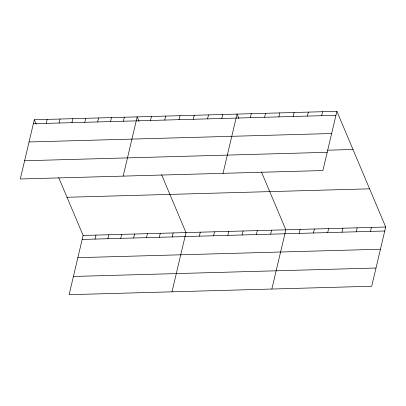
<?xml version="1.0" encoding="UTF-8"?>
<svg xmlns="http://www.w3.org/2000/svg" width="406" height="406" viewBox="0 0 406 406"><rect width="100%" height="100%" fill="white"/><g stroke="black" fill="none" stroke-linecap="round" stroke-linejoin="round"><path stroke-width="0.61" d="M34.302 119.75L20.3 178.985L322.887 170.545L336.889 111.31L34.302 119.75L36.195 124.246M46.218 123.378L47.162 119.394M59.078 123.018L60.022 119.034M71.938 122.658L72.882 118.674M84.798 122.302L85.742 118.319M97.658 121.942L98.602 117.958M58.708 177.605L83.113 235.455L69.111 294.69L371.698 286.25L385.7 227.015L336.889 111.31M110.518 121.582L111.462 117.598M95.034 239.083L95.973 235.099M123.378 121.227L124.322 117.243M107.894 238.723L108.833 234.739M123.18 176.118L137.182 116.882L139.075 121.374M120.755 238.363L121.693 234.379M150.504 120.465L151.448 116.481M133.615 238.007L134.553 234.023M164.77 120.069L165.709 116.086M146.475 237.647L147.414 233.663M179.036 119.674L179.975 115.69M159.335 237.287L160.274 233.303M193.297 119.273L194.241 115.289M172.19 236.926L173.134 232.948M207.562 118.877L208.506 114.893M171.992 291.818L185.994 232.587L161.588 174.732M221.828 118.476L222.767 114.492M199.316 236.17L200.26 232.186M223.031 173.332L237.033 114.096L238.931 118.588M213.581 235.774L214.525 231.79M250.36 117.679L251.299 113.695M227.847 235.373L228.786 231.395M264.621 117.283L265.565 113.299M242.113 234.978L243.052 230.994M278.886 116.887L279.83 112.904M256.374 234.582L257.318 230.598M293.152 116.486L294.091 112.503M270.64 234.181L271.584 230.197M307.418 116.091L308.357 112.107M271.842 289.031L285.849 229.801L261.439 171.946M321.679 115.69L322.623 111.706M299.171 233.384L300.11 229.4M313.437 232.988L314.376 229.004M327.698 232.592L328.642 228.608M341.964 232.191L342.908 228.208M356.229 231.796L357.168 227.812M370.495 231.395L371.434 227.411M33.363 123.734L335.945 115.294M29.049 141.968L331.636 133.523M327.566 150.2L352.997 149.494M24.609 160.756L327.195 152.311M67.005 197.275L369.592 188.831M83.113 235.455L385.7 227.015M82.174 239.438L384.756 230.999M77.861 257.673L380.447 249.228M73.42 276.456L376.007 268.016"/></g></svg>
